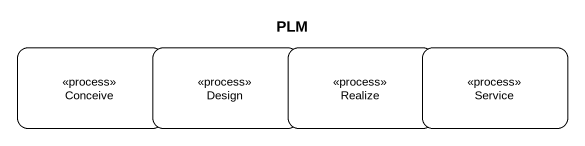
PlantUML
@startuml
title PLM
hide empty description
state Conceive <<process>>
state Design <<process>>
state Realize <<process>>
state Service <<process>>
@enduml
